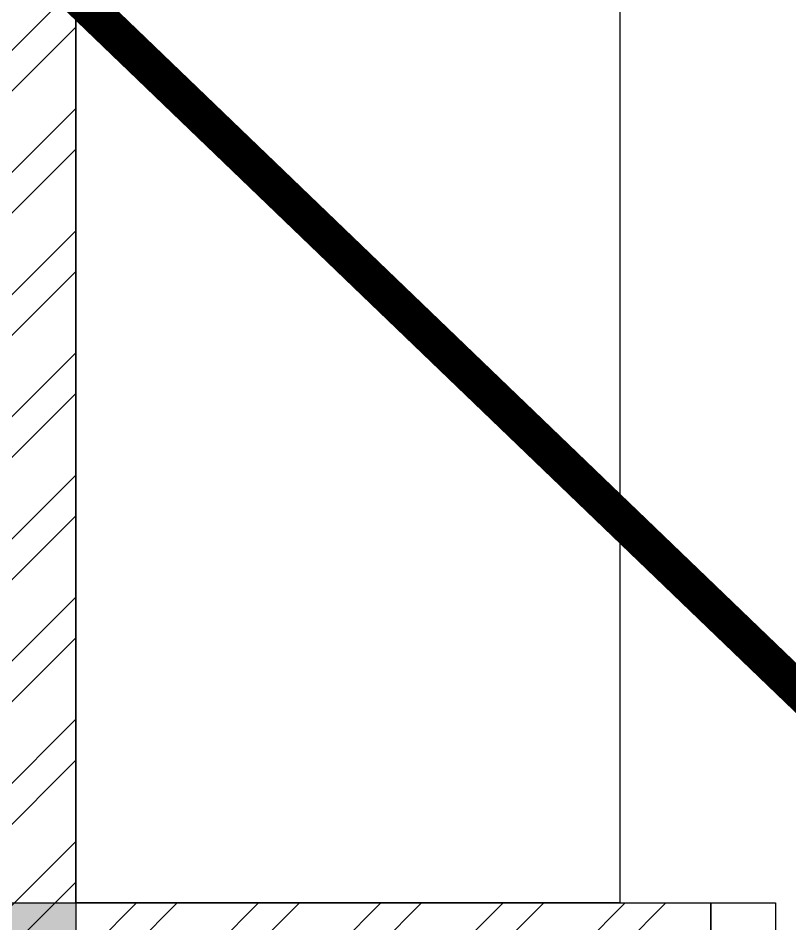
# Model space of a CAD drawing. Header units: millimetres. Extents: x -176651 to 424033, y -469666 to 486614.
# Drawn here: x 264899 to 265750, y 83562 to 84561 of the extents above; entities that cross this region are included whole.
import ezdxf
from ezdxf.enums import TextEntityAlignment as Align

# ---------------------------------------------------------------- set-up
doc = ezdxf.new("R2010")
doc.units = ezdxf.units.MM
doc.linetypes.add('1625E_Roof Plan$0$DASHED', pattern=[0.75, 0.5, -0.25])
for name, color, linetype in [('1625_East Villa$0$ad-Door', 8, 'Continuous'), ('1625_East Villa$0$ad-Furniture', 8, 'Continuous'), ('1625_East Villa$0$ad-Text Main_Door&window Label', 8, 'Continuous'), ('1625_East Villa$0$ad-Wall', 8, 'Continuous'), ('1625_East Villa$0$ad-Wall hatch', 8, 'Continuous'), ('1625E_Columns$0$ad-Column', 8, 'Continuous'), ('1625E_Columns$0$ad-Column Hatch', 8, 'Continuous'), ('1625E_Roof Plan$0$ad-Primary Roof', 8, 'Continuous')]:
    doc.layers.add(name, color=color, linetype=linetype)
doc.styles.add('1625_East Villa$0$New Text Style', font='arial.ttf', dxfattribs={"height": 100})

# ---------------------------------------------------------------- blocks, each defined once
blk = doc.blocks.new('1625_East Villa$0$zw$D46D')
at = {"layer": '1625_East Villa$0$ad-Furniture'}
blk.add_lwpolyline([(8540, 2680), (9140, 2680), (9140, 230), (8540, 230)], close=True, dxfattribs=at)
blk = doc.blocks.new('*U172')
blk.add_lwpolyline([(50, 100), (0, 100), (0, 0), (71.43, 0), (71.43, 35.71), (71.43, 50), (50, 50)], close=True)
at = {"layer": '1625_East Villa$0$ad-Text Main_Door&window Label', "style": '1625_East Villa$0$New Text Style'}
blk.add_attdef('D1', text='', height=100, dxfattribs=at).set_placement((425.28, -245), align=Align.MIDDLE_CENTER)
blk = doc.blocks.new('1625_East Villa$0$zw$42B5')
at = {"layer": '1625_East Villa$0$ad-Wall hatch', "transparency": 33554610}
h = blk.add_hatch(dxfattribs=at)
h.set_pattern_fill('ANSI32', color=256, scale=10)
h.set_pattern_definition([(45, (-1040635.14, 674820.02), (-67.351921, 67.351921), []), (45, (-1040590.24, 674820.02), (-67.351921, 67.351921), [])])
h.paths.add_polyline_path([(12120, 13620), (12120, 10220), (11890, 10220), (11890, 13390), (7240, 13390), (7240, 8645), (4245, 8645), (4245, 8875), (4445, 8875), (4445, 9370), (4560, 9370), (4560, 8760), (7010, 8760), (7010, 10500), (6360, 10500), (6360, 10615), (7010, 10615), (7010, 13390), (4560, 13390), (4560, 10615), (5560, 10615), (5560, 10500), (4445, 10500), (4445, 13390), (230, 13390), (230, 8875), (3345, 8875), (3345, 8645), (3060, 8645), (3060, 4745), (3345, 4745), (3345, 4515), (230, 4515), (230, 230), (4995, 230), (4995, 3130), (6060, 3130), (6060, 3015), (5110, 3015), (5110, 230), (8310, 230), (8310, 3015), (6860, 3015), (6860, 3130), (8310, 3130), (8310, 4630), (5110, 4630), (5110, 3930), (4995, 3930), (4995, 4515), (4245, 4515), (4245, 4745), (8540, 4745), (8540, 230), (9240, 230), (9240, 0), (0, 0), (0, 4745), (2830, 4745), (2830, 8645), (0, 8645), (0, 13620)])
at = {"layer": '1625_East Villa$0$ad-Wall'}
blk.add_lwpolyline([(230, 230), (4995, 230), (4995, 3130), (6060, 3130), (6060, 3015), (5110, 3015), (5110, 230), (8310, 230), (8310, 3015), (6860, 3015), (6860, 3130), (8310, 3130), (8310, 4630), (5110, 4630), (5110, 3930), (4995, 3930), (4995, 4515), (4245, 4515), (4245, 4745), (8540, 4745), (8540, 230), (9240, 230), (9240, 0), (0, 0)], dxfattribs=at)
at = {"layer": '1625_East Villa$0$ad-Door', "ltscale": 5, "xscale": -1, "rotation": 179.9999999999999}
blk.add_blockref('*U172', (9240, 230), dxfattribs=at)
blk = doc.blocks.new('1625E_Roof Plan')
at = {"layer": '1625E_Roof Plan$0$ad-Primary Roof', "linetype": '1625E_Roof Plan$0$DASHED', "ltscale": 2, "const_width": 40}
blk.add_lwpolyline([(12570, -2645), (2380, -2645), (7475, 2255)], close=True, dxfattribs=at)
blk = doc.blocks.new('1625E_Columns$0$zw$6AA0')
at = {"layer": '1625E_Columns$0$ad-Column Hatch', "transparency": 33554687}
h = blk.add_hatch(color=256, dxfattribs=at)
h.dxf.hatch_style = 1
h.paths.add_polyline_path([(0, -230), (380, -230), (380, 0), (0, 0)])
at = {"layer": '1625E_Columns$0$ad-Column'}
blk.add_lwpolyline([(0, -230), (380, -230), (380, 0), (0, 0)], close=True, dxfattribs=at)
blk = doc.blocks.new('1625E_Columns')
at = {"layer": '1625E_Columns$0$ad-Column', "xscale": -1, "rotation": 180}
blk.add_blockref('1625E_Columns$0$zw$6AA0', (8160, 0), dxfattribs=at)
blk = doc.blocks.new('1625_East Villa')
at = {"layer": '1625_East Villa$0$ad-Furniture'}
blk.add_blockref('1625_East Villa$0$zw$D46D', (0, 0), dxfattribs=at)
at = {"layer": '1625_East Villa$0$ad-Wall'}
blk.add_blockref('1625_East Villa$0$zw$42B5', (0, 0), dxfattribs=at)
for name in ['1625E_Roof Plan', '1625E_Columns']:
    blk.add_blockref(name, (0, 0))
blk = doc.blocks.new("All Plot's Villa Plans")
at = {"ltscale": 5}
blk.add_blockref('1625_East Villa', (256422.28, 83354.9), dxfattribs=at)

msp = doc.modelspace()

# ---------------------------------------------------------------- block references
at = {"ltscale": 5}
msp.add_blockref("All Plot's Villa Plans", (0, 0), dxfattribs=at)

doc.saveas('drawing.dxf')
